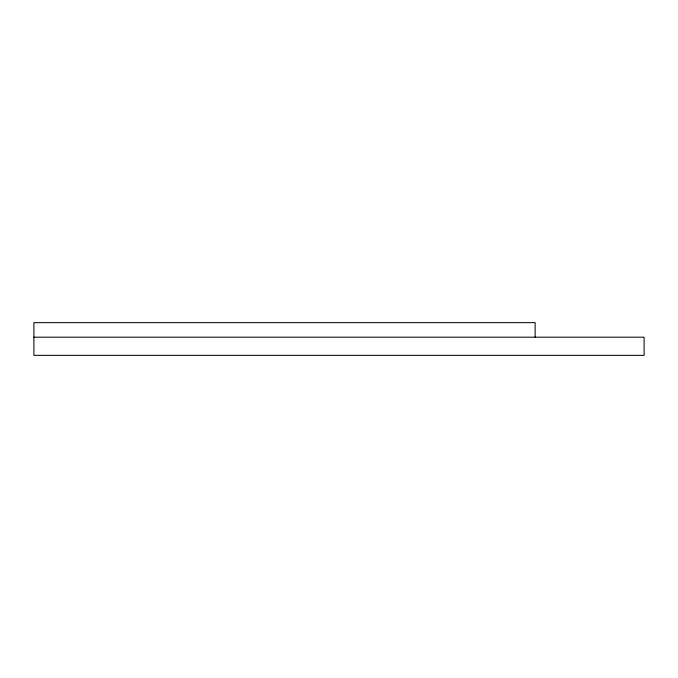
<?xml version="1.0" encoding="UTF-8"?>
<svg xmlns="http://www.w3.org/2000/svg" width="678" height="678" viewBox="0 0 678 678"><rect width="100%" height="100%" fill="white"/><g stroke="black" fill="none" stroke-linecap="round" stroke-linejoin="round"><path stroke-width="1.02" d="M33.9 337.186L644.1 337.186L644.1 355.348L33.9 355.348L33.9 322.652L535.137 322.652L535.137 337.186"/></g></svg>
